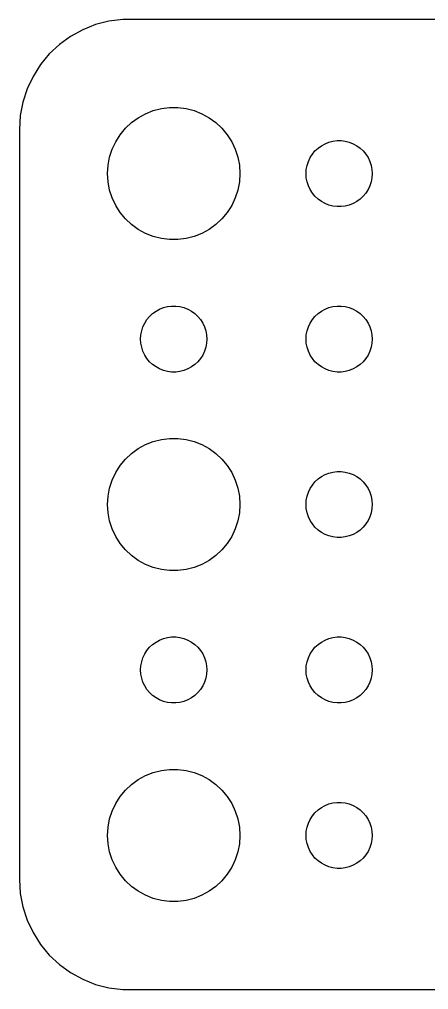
# Model space of a CAD drawing. Header units: metres. Extents: x -22 to 22, y 140 to 346.
# Drawn here: x -22 to -3.44, y 302.01 to 345.99 of the extents above; entities that cross this region are included whole.
import ezdxf

# ---------------------------------------------------------------- set-up
doc = ezdxf.new("R2010")
doc.units = ezdxf.units.M

msp = doc.modelspace()

# ---------------------------------------------------------------- linework, layer by layer
for p, q in [((-18.5451, 345.755), (-19.1289, 345.524)), ((-17.9369, 345.911), (-18.5451, 345.755)), ((-17.3139, 345.99), (-17.9369, 345.911)), ((17.3139, 345.99), (-17.3139, 345.99)), ((-19.1289, 345.524), (-19.6791, 345.222)), ((-20.1871, 344.853), (-20.6448, 344.423)), ((-19.6791, 345.222), (-20.1871, 344.853)), ((-20.6448, 344.423), (-21.0451, 343.939)), ((-21.0451, 343.939), (-21.3815, 343.409)), ((-21.3815, 343.409), (-21.6489, 342.841)), ((-21.6489, 342.841), (-21.8429, 342.243)), ((-21.8429, 342.243), (-21.9606, 341.627)), ((-16.2773, 341.714), (-15.927, 341.853)), ((-15.927, 341.853), (-15.5621, 341.947)), ((-15.5621, 341.947), (-15.1884, 341.994)), ((-15.1884, 341.994), (-14.8116, 341.994)), ((-14.8116, 341.994), (-14.4379, 341.947)), ((-14.4379, 341.947), (-14.0729, 341.853)), ((-14.0729, 341.853), (-13.7227, 341.714)), ((-21.9606, 341.627), (-22, 341)), ((-17.1869, 341.054), (-16.9123, 341.312)), ((-16.9123, 341.312), (-16.6075, 341.533)), ((-16.6075, 341.533), (-16.2773, 341.714)), ((-13.7227, 341.714), (-13.3925, 341.533)), ((-13.3925, 341.533), (-13.0877, 341.312)), ((-13.0877, 341.312), (-12.8131, 341.054)), ((-22, 341), (-22, 307)), ((-17.427, 340.763), (-17.1869, 341.054)), ((-12.8131, 341.054), (-12.5729, 340.763)), ((-17.7893, 340.104), (-17.6289, 340.445)), ((-17.6289, 340.445), (-17.427, 340.763)), ((-12.5729, 340.763), (-12.3711, 340.445)), ((-12.3711, 340.445), (-12.2107, 340.104)), ((-8.13866, 340.357), (-7.96352, 340.427)), ((-7.96352, 340.427), (-7.78107, 340.473)), ((-7.78107, 340.473), (-7.59418, 340.497)), ((-7.59418, 340.497), (-7.40581, 340.497)), ((-7.40581, 340.497), (-7.21892, 340.473)), ((-7.21892, 340.473), (-7.03647, 340.427)), ((-7.03647, 340.427), (-6.86133, 340.357)), ((-17.9057, 339.746), (-17.7893, 340.104)), ((-12.2107, 340.104), (-12.0942, 339.746)), ((-8.71352, 339.882), (-8.59344, 340.027)), ((-8.59344, 340.027), (-8.45613, 340.156)), ((-8.45613, 340.156), (-8.30373, 340.266)), ((-8.30373, 340.266), (-8.13866, 340.357)), ((-6.86133, 340.357), (-6.69626, 340.266)), ((-6.69626, 340.266), (-6.54385, 340.156)), ((-6.54385, 340.156), (-6.40654, 340.027)), ((-6.40654, 340.027), (-6.28647, 339.882)), ((-17.9763, 339.376), (-17.9057, 339.746)), ((-12.0942, 339.746), (-12.0237, 339.376)), ((-8.95287, 339.373), (-8.89465, 339.552)), ((-8.89465, 339.552), (-8.81445, 339.723)), ((-8.81445, 339.723), (-8.71352, 339.882)), ((-6.28647, 339.882), (-6.18553, 339.723)), ((-6.18553, 339.723), (-6.10533, 339.552)), ((-6.10533, 339.552), (-6.04712, 339.373)), ((-18, 339), (-17.9763, 339.376)), ((-12.0237, 339.376), (-12, 339)), ((-9, 339), (-8.98816, 339.188)), ((-8.98816, 339.188), (-8.95287, 339.373)), ((-6.04712, 339.373), (-6.01183, 339.188)), ((-6.01183, 339.188), (-6, 339)), ((-17.9763, 338.624), (-18, 339)), ((-12, 339), (-12.0237, 338.624)), ((-8.98816, 338.812), (-9, 339)), ((-8.95287, 338.627), (-8.98816, 338.812)), ((-6.01183, 338.812), (-6.04712, 338.627)), ((-6, 339), (-6.01183, 338.812)), ((-17.9057, 338.254), (-17.9763, 338.624)), ((-17.7893, 337.896), (-17.9057, 338.254)), ((-12.0942, 338.254), (-12.2107, 337.896)), ((-12.0237, 338.624), (-12.0942, 338.254)), ((-8.89465, 338.448), (-8.95287, 338.627)), ((-8.81445, 338.277), (-8.89465, 338.448)), ((-8.71352, 338.118), (-8.81445, 338.277)), ((-6.18553, 338.277), (-6.28647, 338.118)), ((-6.10533, 338.448), (-6.18553, 338.277)), ((-6.04712, 338.627), (-6.10533, 338.448)), ((-17.6289, 337.555), (-17.7893, 337.896)), ((-12.2107, 337.896), (-12.3711, 337.555)), ((-8.59344, 337.973), (-8.71352, 338.118)), ((-8.45613, 337.844), (-8.59344, 337.973)), ((-8.30373, 337.734), (-8.45613, 337.844)), ((-6.54385, 337.844), (-6.69626, 337.734)), ((-6.40654, 337.973), (-6.54385, 337.844)), ((-6.28647, 338.118), (-6.40654, 337.973)), ((-17.427, 337.237), (-17.6289, 337.555)), ((-12.3711, 337.555), (-12.5729, 337.237)), ((-8.13866, 337.643), (-8.30373, 337.734)), ((-7.96352, 337.573), (-8.13866, 337.643)), ((-7.78107, 337.527), (-7.96352, 337.573)), ((-7.59418, 337.503), (-7.78107, 337.527)), ((-7.40581, 337.503), (-7.59418, 337.503)), ((-7.21892, 337.527), (-7.40581, 337.503)), ((-7.03647, 337.573), (-7.21892, 337.527)), ((-6.86133, 337.643), (-7.03647, 337.573)), ((-6.69626, 337.734), (-6.86133, 337.643)), ((-17.1869, 336.946), (-17.427, 337.237)), ((-16.9123, 336.688), (-17.1869, 336.946)), ((-12.8131, 336.946), (-13.0877, 336.688)), ((-12.5729, 337.237), (-12.8131, 336.946)), ((-16.6075, 336.467), (-16.9123, 336.688)), ((-16.2773, 336.286), (-16.6075, 336.467)), ((-13.3925, 336.467), (-13.7227, 336.286)), ((-13.0877, 336.688), (-13.3925, 336.467)), ((-15.927, 336.147), (-16.2773, 336.286)), ((-15.5621, 336.053), (-15.927, 336.147)), ((-15.1884, 336.006), (-15.5621, 336.053)), ((-14.4379, 336.053), (-14.8116, 336.006)), ((-14.0729, 336.147), (-14.4379, 336.053)), ((-13.7227, 336.286), (-14.0729, 336.147)), ((-14.8116, 336.006), (-15.1884, 336.006)), ((-15.4635, 332.927), (-15.2811, 332.973)), ((-15.2811, 332.973), (-15.0942, 332.997)), ((-15.0942, 332.997), (-14.9058, 332.997)), ((-14.9058, 332.997), (-14.7189, 332.973)), ((-14.7189, 332.973), (-14.5365, 332.927)), ((-7.96352, 332.927), (-7.78107, 332.973)), ((-7.78107, 332.973), (-7.59418, 332.997)), ((-7.59418, 332.997), (-7.40581, 332.997)), ((-7.40581, 332.997), (-7.21892, 332.973)), ((-7.21892, 332.973), (-7.03647, 332.927)), ((-16.2135, 332.382), (-16.0934, 332.527)), ((-16.0934, 332.527), (-15.9561, 332.656)), ((-15.9561, 332.656), (-15.8037, 332.766)), ((-15.8037, 332.766), (-15.6387, 332.857)), ((-15.6387, 332.857), (-15.4635, 332.927)), ((-14.5365, 332.927), (-14.3613, 332.857)), ((-14.3613, 332.857), (-14.1963, 332.766)), ((-14.1963, 332.766), (-14.0439, 332.656)), ((-14.0439, 332.656), (-13.9065, 332.527)), ((-13.9065, 332.527), (-13.7865, 332.382)), ((-8.71352, 332.382), (-8.59344, 332.527)), ((-8.59344, 332.527), (-8.45613, 332.656)), ((-8.45613, 332.656), (-8.30373, 332.766)), ((-8.30373, 332.766), (-8.13866, 332.857)), ((-8.13866, 332.857), (-7.96352, 332.927)), ((-7.03647, 332.927), (-6.86133, 332.857)), ((-6.86133, 332.857), (-6.69626, 332.766)), ((-6.69626, 332.766), (-6.54385, 332.656)), ((-6.54385, 332.656), (-6.40654, 332.527)), ((-6.40654, 332.527), (-6.28647, 332.382)), ((-16.4529, 331.873), (-16.3947, 332.052)), ((-16.3947, 332.052), (-16.3145, 332.223)), ((-16.3145, 332.223), (-16.2135, 332.382)), ((-13.7865, 332.382), (-13.6855, 332.223)), ((-13.6855, 332.223), (-13.6053, 332.052)), ((-13.6053, 332.052), (-13.5471, 331.873)), ((-8.95287, 331.873), (-8.89465, 332.052)), ((-8.89465, 332.052), (-8.81445, 332.223)), ((-8.81445, 332.223), (-8.71352, 332.382)), ((-6.28647, 332.382), (-6.18553, 332.223)), ((-6.18553, 332.223), (-6.10533, 332.052)), ((-6.10533, 332.052), (-6.04712, 331.873)), ((-16.5, 331.5), (-16.4882, 331.688)), ((-16.4882, 331.688), (-16.4529, 331.873)), ((-13.5471, 331.873), (-13.5118, 331.688)), ((-13.5118, 331.688), (-13.5, 331.5)), ((-9, 331.5), (-8.98816, 331.688)), ((-8.98816, 331.688), (-8.95287, 331.873)), ((-6.04712, 331.873), (-6.01183, 331.688)), ((-6.01183, 331.688), (-6, 331.5)), ((-16.4882, 331.312), (-16.5, 331.5)), ((-16.4529, 331.127), (-16.4882, 331.312)), ((-13.5118, 331.312), (-13.5471, 331.127)), ((-13.5, 331.5), (-13.5118, 331.312)), ((-8.98816, 331.312), (-9, 331.5)), ((-8.95287, 331.127), (-8.98816, 331.312)), ((-6.01183, 331.312), (-6.04712, 331.127)), ((-6, 331.5), (-6.01183, 331.312)), ((-16.3947, 330.948), (-16.4529, 331.127)), ((-16.3145, 330.777), (-16.3947, 330.948)), ((-16.2135, 330.618), (-16.3145, 330.777)), ((-13.6855, 330.777), (-13.7865, 330.618)), ((-13.6053, 330.948), (-13.6855, 330.777)), ((-13.5471, 331.127), (-13.6053, 330.948)), ((-8.89465, 330.948), (-8.95287, 331.127)), ((-8.81445, 330.777), (-8.89465, 330.948)), ((-8.71352, 330.618), (-8.81445, 330.777)), ((-6.18553, 330.777), (-6.28647, 330.618)), ((-6.10533, 330.948), (-6.18553, 330.777)), ((-6.04712, 331.127), (-6.10533, 330.948)), ((-16.0934, 330.473), (-16.2135, 330.618)), ((-15.9561, 330.344), (-16.0934, 330.473)), ((-15.8037, 330.234), (-15.9561, 330.344)), ((-14.0439, 330.344), (-14.1963, 330.234)), ((-13.9065, 330.473), (-14.0439, 330.344)), ((-13.7865, 330.618), (-13.9065, 330.473)), ((-8.59344, 330.473), (-8.71352, 330.618)), ((-8.45613, 330.344), (-8.59344, 330.473)), ((-8.30373, 330.234), (-8.45613, 330.344)), ((-6.54385, 330.344), (-6.69626, 330.234)), ((-6.40654, 330.473), (-6.54385, 330.344)), ((-6.28647, 330.618), (-6.40654, 330.473)), ((-15.6387, 330.143), (-15.8037, 330.234)), ((-15.4635, 330.073), (-15.6387, 330.143)), ((-15.2811, 330.027), (-15.4635, 330.073)), ((-15.0942, 330.003), (-15.2811, 330.027)), ((-14.9058, 330.003), (-15.0942, 330.003)), ((-14.7189, 330.027), (-14.9058, 330.003)), ((-14.5365, 330.073), (-14.7189, 330.027)), ((-14.3613, 330.143), (-14.5365, 330.073)), ((-14.1963, 330.234), (-14.3613, 330.143)), ((-8.13866, 330.143), (-8.30373, 330.234)), ((-7.96352, 330.073), (-8.13866, 330.143)), ((-7.78107, 330.027), (-7.96352, 330.073)), ((-7.59418, 330.003), (-7.78107, 330.027)), ((-7.40581, 330.003), (-7.59418, 330.003)), ((-7.21892, 330.027), (-7.40581, 330.003)), ((-7.03647, 330.073), (-7.21892, 330.027)), ((-6.86133, 330.143), (-7.03647, 330.073)), ((-6.69626, 330.234), (-6.86133, 330.143)), ((-16.2773, 326.714), (-15.927, 326.853)), ((-15.927, 326.853), (-15.5621, 326.947)), ((-15.5621, 326.947), (-15.1884, 326.994)), ((-15.1884, 326.994), (-14.8116, 326.994)), ((-14.8116, 326.994), (-14.4379, 326.947)), ((-14.4379, 326.947), (-14.0729, 326.853)), ((-14.0729, 326.853), (-13.7227, 326.714)), ((-16.9123, 326.312), (-16.6075, 326.533)), ((-16.6075, 326.533), (-16.2773, 326.714)), ((-13.7227, 326.714), (-13.3925, 326.533)), ((-13.3925, 326.533), (-13.0877, 326.312)), ((-17.427, 325.763), (-17.1869, 326.054)), ((-17.1869, 326.054), (-16.9123, 326.312)), ((-13.0877, 326.312), (-12.8131, 326.054)), ((-12.8131, 326.054), (-12.5729, 325.763)), ((-17.6289, 325.445), (-17.427, 325.763)), ((-12.5729, 325.763), (-12.3711, 325.445)), ((-7.96352, 325.427), (-7.78107, 325.473)), ((-7.78107, 325.473), (-7.59418, 325.497)), ((-7.59418, 325.497), (-7.40581, 325.497)), ((-7.40581, 325.497), (-7.21892, 325.473)), ((-7.21892, 325.473), (-7.03647, 325.427)), ((-17.9057, 324.746), (-17.7893, 325.104)), ((-17.7893, 325.104), (-17.6289, 325.445)), ((-12.3711, 325.445), (-12.2107, 325.104)), ((-12.2107, 325.104), (-12.0942, 324.746)), ((-8.71352, 324.882), (-8.59344, 325.027)), ((-8.59344, 325.027), (-8.45613, 325.156)), ((-8.45613, 325.156), (-8.30373, 325.266)), ((-8.30373, 325.266), (-8.13866, 325.357)), ((-8.13866, 325.357), (-7.96352, 325.427)), ((-7.03647, 325.427), (-6.86133, 325.357)), ((-6.86133, 325.357), (-6.69626, 325.266)), ((-6.69626, 325.266), (-6.54385, 325.156)), ((-6.54385, 325.156), (-6.40654, 325.027)), ((-6.40654, 325.027), (-6.28647, 324.882)), ((-17.9763, 324.376), (-17.9057, 324.746)), ((-12.0942, 324.746), (-12.0237, 324.376)), ((-8.89465, 324.552), (-8.81445, 324.723)), ((-8.81445, 324.723), (-8.71352, 324.882)), ((-6.28647, 324.882), (-6.18553, 324.723)), ((-6.18553, 324.723), (-6.10533, 324.552)), ((-18, 324), (-17.9763, 324.376)), ((-12.0237, 324.376), (-12, 324)), ((-9, 324), (-8.98816, 324.188)), ((-8.98816, 324.188), (-8.95287, 324.373)), ((-8.95287, 324.373), (-8.89465, 324.552)), ((-6.10533, 324.552), (-6.04712, 324.373)), ((-6.04712, 324.373), (-6.01183, 324.188)), ((-6.01183, 324.188), (-6, 324)), ((-17.9763, 323.624), (-18, 324)), ((-12, 324), (-12.0237, 323.624)), ((-8.98816, 323.812), (-9, 324)), ((-8.95287, 323.627), (-8.98816, 323.812)), ((-6.01183, 323.812), (-6.04712, 323.627)), ((-6, 324), (-6.01183, 323.812)), ((-17.9057, 323.254), (-17.9763, 323.624)), ((-17.7893, 322.896), (-17.9057, 323.254)), ((-12.0942, 323.254), (-12.2107, 322.896)), ((-12.0237, 323.624), (-12.0942, 323.254)), ((-8.89465, 323.448), (-8.95287, 323.627)), ((-8.81445, 323.277), (-8.89465, 323.448)), ((-8.71352, 323.118), (-8.81445, 323.277)), ((-6.18553, 323.277), (-6.28647, 323.118)), ((-6.10533, 323.448), (-6.18553, 323.277)), ((-6.04712, 323.627), (-6.10533, 323.448)), ((-17.6289, 322.555), (-17.7893, 322.896)), ((-12.2107, 322.896), (-12.3711, 322.555)), ((-8.59344, 322.973), (-8.71352, 323.118)), ((-8.45613, 322.844), (-8.59344, 322.973)), ((-8.30373, 322.734), (-8.45613, 322.844)), ((-6.54385, 322.844), (-6.69626, 322.734)), ((-6.40654, 322.973), (-6.54385, 322.844)), ((-6.28647, 323.118), (-6.40654, 322.973)), ((-17.427, 322.237), (-17.6289, 322.555)), ((-12.3711, 322.555), (-12.5729, 322.237)), ((-8.13866, 322.643), (-8.30373, 322.734)), ((-7.96352, 322.573), (-8.13866, 322.643)), ((-7.78107, 322.527), (-7.96352, 322.573)), ((-7.59418, 322.503), (-7.78107, 322.527)), ((-7.40581, 322.503), (-7.59418, 322.503)), ((-7.21892, 322.527), (-7.40581, 322.503)), ((-7.03647, 322.573), (-7.21892, 322.527)), ((-6.86133, 322.643), (-7.03647, 322.573)), ((-6.69626, 322.734), (-6.86133, 322.643)), ((-17.1869, 321.946), (-17.427, 322.237)), ((-16.9123, 321.688), (-17.1869, 321.946)), ((-12.8131, 321.946), (-13.0877, 321.688)), ((-12.5729, 322.237), (-12.8131, 321.946)), ((-16.6075, 321.467), (-16.9123, 321.688)), ((-13.0877, 321.688), (-13.3925, 321.467)), ((-16.2773, 321.286), (-16.6075, 321.467)), ((-15.927, 321.147), (-16.2773, 321.286)), ((-15.5621, 321.053), (-15.927, 321.147)), ((-14.0729, 321.147), (-14.4379, 321.053)), ((-13.7227, 321.286), (-14.0729, 321.147)), ((-13.3925, 321.467), (-13.7227, 321.286)), ((-15.1884, 321.006), (-15.5621, 321.053)), ((-14.8116, 321.006), (-15.1884, 321.006)), ((-14.4379, 321.053), (-14.8116, 321.006)), ((-15.2811, 317.973), (-15.0942, 317.997)), ((-15.0942, 317.997), (-14.9058, 317.997)), ((-14.9058, 317.997), (-14.7189, 317.973)), ((-7.78107, 317.973), (-7.59418, 317.997)), ((-7.59418, 317.997), (-7.40581, 317.997)), ((-7.40581, 317.997), (-7.21892, 317.973)), ((-16.0934, 317.527), (-15.9561, 317.656)), ((-15.9561, 317.656), (-15.8037, 317.766)), ((-15.8037, 317.766), (-15.6387, 317.857)), ((-15.6387, 317.857), (-15.4635, 317.927)), ((-15.4635, 317.927), (-15.2811, 317.973)), ((-14.7189, 317.973), (-14.5365, 317.927)), ((-14.5365, 317.927), (-14.3613, 317.857)), ((-14.3613, 317.857), (-14.1963, 317.766)), ((-14.1963, 317.766), (-14.0439, 317.656)), ((-14.0439, 317.656), (-13.9065, 317.527)), ((-8.59344, 317.527), (-8.45613, 317.656)), ((-8.45613, 317.656), (-8.30373, 317.766)), ((-8.30373, 317.766), (-8.13866, 317.857)), ((-8.13866, 317.857), (-7.96352, 317.927)), ((-7.96352, 317.927), (-7.78107, 317.973)), ((-7.21892, 317.973), (-7.03647, 317.927)), ((-7.03647, 317.927), (-6.86133, 317.857)), ((-6.86133, 317.857), (-6.69626, 317.766)), ((-6.69626, 317.766), (-6.54385, 317.656)), ((-6.54385, 317.656), (-6.40654, 317.527)), ((-16.3947, 317.052), (-16.3145, 317.223)), ((-16.3145, 317.223), (-16.2135, 317.382)), ((-16.2135, 317.382), (-16.0934, 317.527)), ((-13.9065, 317.527), (-13.7865, 317.382)), ((-13.7865, 317.382), (-13.6855, 317.223)), ((-13.6855, 317.223), (-13.6053, 317.052)), ((-8.89465, 317.052), (-8.81445, 317.223)), ((-8.81445, 317.223), (-8.71352, 317.382)), ((-8.71352, 317.382), (-8.59344, 317.527)), ((-6.40654, 317.527), (-6.28647, 317.382)), ((-6.28647, 317.382), (-6.18553, 317.223)), ((-6.18553, 317.223), (-6.10533, 317.052)), ((-16.5, 316.5), (-16.4882, 316.688)), ((-16.4882, 316.688), (-16.4529, 316.873)), ((-16.4529, 316.873), (-16.3947, 317.052)), ((-13.6053, 317.052), (-13.5471, 316.873)), ((-13.5471, 316.873), (-13.5118, 316.688)), ((-13.5118, 316.688), (-13.5, 316.5)), ((-9, 316.5), (-8.98816, 316.688)), ((-8.98816, 316.688), (-8.95287, 316.873)), ((-8.95287, 316.873), (-8.89465, 317.052)), ((-6.10533, 317.052), (-6.04712, 316.873)), ((-6.04712, 316.873), (-6.01183, 316.688)), ((-6.01183, 316.688), (-6, 316.5)), ((-16.4882, 316.312), (-16.5, 316.5)), ((-16.4529, 316.127), (-16.4882, 316.312)), ((-13.5118, 316.312), (-13.5471, 316.127)), ((-13.5, 316.5), (-13.5118, 316.312)), ((-8.98816, 316.312), (-9, 316.5)), ((-8.95287, 316.127), (-8.98816, 316.312)), ((-6.01183, 316.312), (-6.04712, 316.127)), ((-6, 316.5), (-6.01183, 316.312)), ((-16.3947, 315.948), (-16.4529, 316.127)), ((-16.3145, 315.777), (-16.3947, 315.948)), ((-16.2135, 315.618), (-16.3145, 315.777)), ((-13.6855, 315.777), (-13.7865, 315.618)), ((-13.6053, 315.948), (-13.6855, 315.777)), ((-13.5471, 316.127), (-13.6053, 315.948)), ((-8.89465, 315.948), (-8.95287, 316.127)), ((-8.81445, 315.777), (-8.89465, 315.948)), ((-8.71352, 315.618), (-8.81445, 315.777)), ((-6.18553, 315.777), (-6.28647, 315.618)), ((-6.10533, 315.948), (-6.18553, 315.777)), ((-6.04712, 316.127), (-6.10533, 315.948)), ((-16.0934, 315.473), (-16.2135, 315.618)), ((-15.9561, 315.344), (-16.0934, 315.473)), ((-15.8037, 315.234), (-15.9561, 315.344)), ((-14.0439, 315.344), (-14.1963, 315.234)), ((-13.9065, 315.473), (-14.0439, 315.344)), ((-13.7865, 315.618), (-13.9065, 315.473)), ((-8.59344, 315.473), (-8.71352, 315.618)), ((-8.45613, 315.344), (-8.59344, 315.473)), ((-8.30373, 315.234), (-8.45613, 315.344)), ((-6.54385, 315.344), (-6.69626, 315.234)), ((-6.40654, 315.473), (-6.54385, 315.344)), ((-6.28647, 315.618), (-6.40654, 315.473)), ((-15.6387, 315.143), (-15.8037, 315.234)), ((-15.4635, 315.073), (-15.6387, 315.143)), ((-15.2811, 315.027), (-15.4635, 315.073)), ((-15.0942, 315.003), (-15.2811, 315.027)), ((-14.9058, 315.003), (-15.0942, 315.003)), ((-14.7189, 315.027), (-14.9058, 315.003)), ((-14.5365, 315.073), (-14.7189, 315.027)), ((-14.3613, 315.143), (-14.5365, 315.073)), ((-14.1963, 315.234), (-14.3613, 315.143)), ((-8.13866, 315.143), (-8.30373, 315.234)), ((-7.96352, 315.073), (-8.13866, 315.143)), ((-7.78107, 315.027), (-7.96352, 315.073)), ((-7.59418, 315.003), (-7.78107, 315.027)), ((-7.40581, 315.003), (-7.59418, 315.003)), ((-7.21892, 315.027), (-7.40581, 315.003)), ((-7.03647, 315.073), (-7.21892, 315.027)), ((-6.86133, 315.143), (-7.03647, 315.073)), ((-6.69626, 315.234), (-6.86133, 315.143)), ((-16.2773, 311.714), (-15.927, 311.853)), ((-15.927, 311.853), (-15.5621, 311.947)), ((-15.5621, 311.947), (-15.1884, 311.994)), ((-15.1884, 311.994), (-14.8116, 311.994)), ((-14.8116, 311.994), (-14.4379, 311.947)), ((-14.4379, 311.947), (-14.0729, 311.853)), ((-14.0729, 311.853), (-13.7227, 311.714)), ((-16.9123, 311.312), (-16.6075, 311.533)), ((-16.6075, 311.533), (-16.2773, 311.714)), ((-13.7227, 311.714), (-13.3925, 311.533)), ((-13.3925, 311.533), (-13.0877, 311.312)), ((-17.427, 310.763), (-17.1869, 311.054)), ((-17.1869, 311.054), (-16.9123, 311.312)), ((-13.0877, 311.312), (-12.8131, 311.054)), ((-12.8131, 311.054), (-12.5729, 310.763)), ((-17.6289, 310.445), (-17.427, 310.763)), ((-12.5729, 310.763), (-12.3711, 310.445)), ((-17.9057, 309.746), (-17.7893, 310.104)), ((-17.7893, 310.104), (-17.6289, 310.445)), ((-12.3711, 310.445), (-12.2107, 310.104)), ((-12.2107, 310.104), (-12.0942, 309.746)), ((-8.59344, 310.027), (-8.45613, 310.156)), ((-8.45613, 310.156), (-8.30373, 310.266)), ((-8.30373, 310.266), (-8.13866, 310.357)), ((-8.13866, 310.357), (-7.96352, 310.427)), ((-7.96352, 310.427), (-7.78107, 310.473)), ((-7.78107, 310.473), (-7.59418, 310.497)), ((-7.59418, 310.497), (-7.40581, 310.497)), ((-7.40581, 310.497), (-7.21892, 310.473)), ((-7.21892, 310.473), (-7.03647, 310.427)), ((-7.03647, 310.427), (-6.86133, 310.357)), ((-6.86133, 310.357), (-6.69626, 310.266)), ((-6.69626, 310.266), (-6.54385, 310.156)), ((-6.54385, 310.156), (-6.40654, 310.027)), ((-17.9763, 309.376), (-17.9057, 309.746)), ((-12.0942, 309.746), (-12.0237, 309.376)), ((-8.89465, 309.552), (-8.81445, 309.723)), ((-8.81445, 309.723), (-8.71352, 309.882)), ((-8.71352, 309.882), (-8.59344, 310.027)), ((-6.40654, 310.027), (-6.28647, 309.882)), ((-6.28647, 309.882), (-6.18553, 309.723)), ((-6.18553, 309.723), (-6.10533, 309.552)), ((-18, 309), (-17.9763, 309.376)), ((-12.0237, 309.376), (-12, 309)), ((-9, 309), (-8.98816, 309.188)), ((-8.98816, 309.188), (-8.95287, 309.373)), ((-8.95287, 309.373), (-8.89465, 309.552)), ((-6.10533, 309.552), (-6.04712, 309.373)), ((-6.04712, 309.373), (-6.01183, 309.188)), ((-6.01183, 309.188), (-6, 309)), ((-17.9763, 308.624), (-18, 309)), ((-12, 309), (-12.0237, 308.624)), ((-8.98816, 308.812), (-9, 309)), ((-8.95287, 308.627), (-8.98816, 308.812)), ((-6.01183, 308.812), (-6.04712, 308.627)), ((-6, 309), (-6.01183, 308.812)), ((-17.9057, 308.254), (-17.9763, 308.624)), ((-12.0237, 308.624), (-12.0942, 308.254)), ((-8.89465, 308.448), (-8.95287, 308.627)), ((-8.81445, 308.277), (-8.89465, 308.448)), ((-6.10533, 308.448), (-6.18553, 308.277)), ((-6.04712, 308.627), (-6.10533, 308.448)), ((-17.7893, 307.896), (-17.9057, 308.254)), ((-17.6289, 307.555), (-17.7893, 307.896)), ((-12.2107, 307.896), (-12.3711, 307.555)), ((-12.0942, 308.254), (-12.2107, 307.896)), ((-8.71352, 308.118), (-8.81445, 308.277)), ((-8.59344, 307.973), (-8.71352, 308.118)), ((-8.45613, 307.844), (-8.59344, 307.973)), ((-6.40654, 307.973), (-6.54385, 307.844)), ((-6.28647, 308.118), (-6.40654, 307.973)), ((-6.18553, 308.277), (-6.28647, 308.118)), ((-17.427, 307.237), (-17.6289, 307.555)), ((-12.3711, 307.555), (-12.5729, 307.237)), ((-8.30373, 307.734), (-8.45613, 307.844)), ((-8.13866, 307.643), (-8.30373, 307.734)), ((-7.96352, 307.573), (-8.13866, 307.643)), ((-7.78107, 307.527), (-7.96352, 307.573)), ((-7.59418, 307.503), (-7.78107, 307.527)), ((-7.40581, 307.503), (-7.59418, 307.503)), ((-7.21892, 307.527), (-7.40581, 307.503)), ((-7.03647, 307.573), (-7.21892, 307.527)), ((-6.86133, 307.643), (-7.03647, 307.573)), ((-6.69626, 307.734), (-6.86133, 307.643)), ((-6.54385, 307.844), (-6.69626, 307.734)), ((-22, 307), (-21.9606, 306.373)), ((-17.1869, 306.946), (-17.427, 307.237)), ((-12.5729, 307.237), (-12.8131, 306.946)), ((-16.9123, 306.688), (-17.1869, 306.946)), ((-16.6075, 306.467), (-16.9123, 306.688)), ((-13.0877, 306.688), (-13.3925, 306.467)), ((-12.8131, 306.946), (-13.0877, 306.688)), ((-21.9606, 306.373), (-21.8429, 305.757)), ((-16.2773, 306.286), (-16.6075, 306.467)), ((-15.927, 306.147), (-16.2773, 306.286)), ((-15.5621, 306.053), (-15.927, 306.147)), ((-14.0729, 306.147), (-14.4379, 306.053)), ((-13.7227, 306.286), (-14.0729, 306.147)), ((-13.3925, 306.467), (-13.7227, 306.286)), ((-21.8429, 305.757), (-21.6489, 305.159)), ((-15.1884, 306.006), (-15.5621, 306.053)), ((-14.8116, 306.006), (-15.1884, 306.006)), ((-14.4379, 306.053), (-14.8116, 306.006)), ((-21.6489, 305.159), (-21.3815, 304.591)), ((-21.3815, 304.591), (-21.0451, 304.061)), ((-21.0451, 304.061), (-20.6448, 303.577)), ((-20.6448, 303.577), (-20.1871, 303.147)), ((-20.1871, 303.147), (-19.6791, 302.778)), ((-19.6791, 302.778), (-19.1289, 302.476)), ((-19.1289, 302.476), (-18.5451, 302.245)), ((-18.5451, 302.245), (-17.9369, 302.089)), ((-17.9369, 302.089), (-17.3139, 302.01)), ((-17.3139, 302.01), (17.3139, 302.01))]:
    msp.add_line(p, q)

doc.saveas('drawing.dxf')
